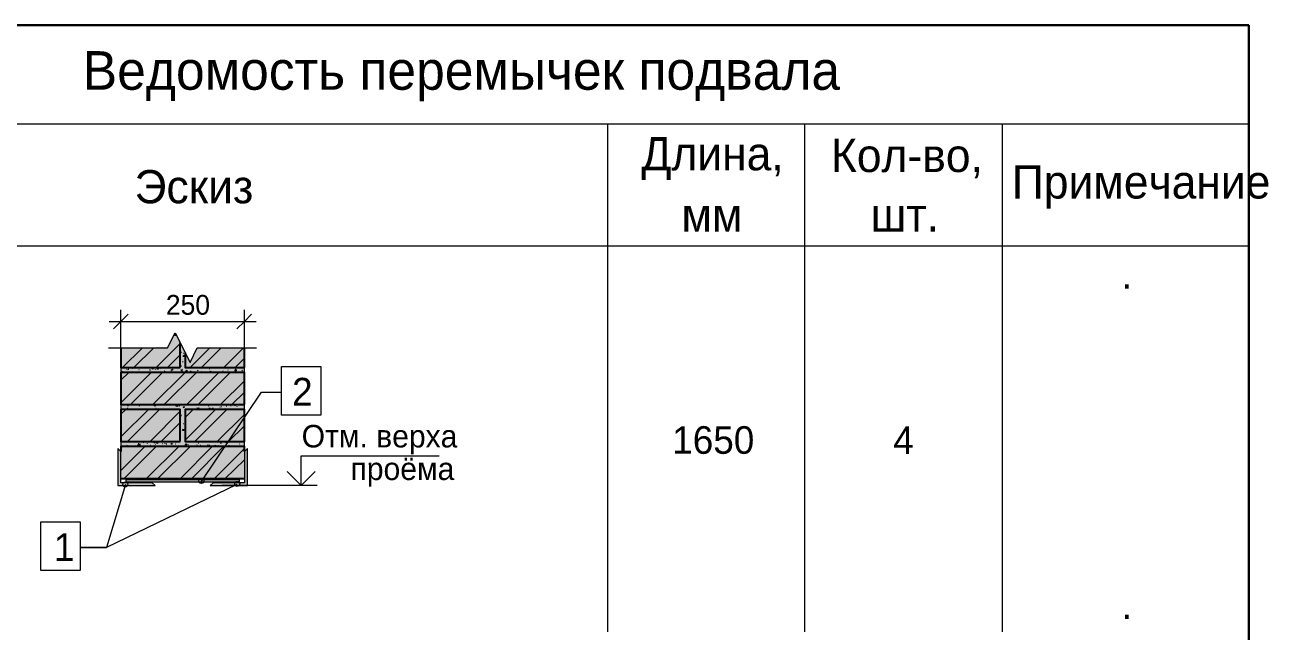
# Model space of a CAD drawing. Header units: millimetres. Extents: x -401725 to 250493, y 305116 to 802890.
# Drawn here: x -375133.31 to -375128.3, y 508965.71 to 508968.13 of the extents above; entities that cross this region are included whole.
import ezdxf

# ---------------------------------------------------------------- set-up
doc = ezdxf.new("R2010")
doc.units = ezdxf.units.MM
doc.layers.add('PDF _Геометрия', color=7, linetype='Continuous', true_color=0x1d1d1d)
doc.layers.add('PDF _Сплошная заливка', color=7, linetype='Continuous', true_color=0xffffff)
doc.layers.add('PDF _Текст', color=7, linetype='Continuous')

msp = doc.modelspace()

# ---------------------------------------------------------------- hatches: boundary and pattern name
at = {"layer": 'PDF _Сплошная заливка', "transparency": 33554559}
h = msp.add_hatch(color=256, dxfattribs=at)
h.paths.add_polyline_path([(-375132.4315714838, 508966.4681259126), (-375132.6682285205, 508966.4681259126), (-375132.6682285205, 508966.5947874252), (-375132.4315714838, 508966.5947874252), (-375132.4315714838, 508966.6147866114), (-375132.9248847433, 508966.6147866114), (-375132.9248847433, 508966.5947874252), (-375132.6882277067, 508966.5947874252), (-375132.6882277067, 508966.4681259126), (-375132.9248847433, 508966.4681259126), (-375132.9248847433, 508966.4481267264), (-375132.4315714838, 508966.4481267264)])
h.paths.add_polyline_path([(-375132.706560294, 508966.8981084159), (-375132.706560294, 508966.9014416136), (-375132.7082268929, 508966.9014416136), (-375132.7098934918, 508966.8981084159), (-375132.7115600906, 508966.8947752182), (-375132.7132266894, 508966.8931086193), (-375132.7032270964, 508966.8914420205), (-375132.7032270964, 508966.8947752182), (-375132.7048936952, 508966.8947752182), (-375132.7048936952, 508966.8981084159)])
h.paths.add_polyline_path([(-375132.4315714838, 508966.7631139091), (-375132.6682285205, 508966.7631139091), (-375132.6682285205, 508966.8247780665), (-375132.6698951193, 508966.8247780665), (-375132.6698951193, 508966.8281112642), (-375132.6715617182, 508966.8281112642), (-375132.6715617182, 508966.8314444619), (-375132.6732283171, 508966.8314444619), (-375132.6732283171, 508966.8347776596), (-375132.6748949159, 508966.8347776596), (-375132.6748949159, 508966.8381108573), (-375132.6765615147, 508966.8381108573), (-375132.6765615147, 508966.841444055), (-375132.6782281136, 508966.841444055), (-375132.6782281136, 508966.8447772527), (-375132.6798947125, 508966.8447772527), (-375132.6798947125, 508966.8481104504), (-375132.6815613113, 508966.8481104504), (-375132.6815613113, 508966.8514436481), (-375132.6832279101, 508966.8514436481), (-375132.6832279101, 508966.8547768458), (-375132.684894509, 508966.8547768458), (-375132.684894509, 508966.8581100435), (-375132.6865611079, 508966.8581100435), (-375132.6865611079, 508966.8614432412), (-375132.6882277067, 508966.8614432412), (-375132.6882277067, 508966.7631139091), (-375132.9248847433, 508966.7631139091), (-375132.9248847433, 508966.7431147228), (-375132.4315714838, 508966.7431147228)])
for points in [[(-375132.6882277067, 508966.8647764389), (-375132.6898943055, 508966.8647764389), (-375132.6898943055, 508966.8681096366), (-375132.6915609044, 508966.8681096366), (-375132.6915609044, 508966.8714428343), (-375132.6932275032, 508966.8714428343), (-375132.6932275032, 508966.874776032), (-375132.6948941021, 508966.874776032), (-375132.6948941021, 508966.8781092297), (-375132.6965607009, 508966.8781092297), (-375132.6965607009, 508966.8814424274), (-375132.6982272998, 508966.8814424274), (-375132.6982272998, 508966.8847756251), (-375132.6998938986, 508966.8847756251), (-375132.6998938986, 508966.8881088227), (-375132.7015604975, 508966.8881088227), (-375132.7015604975, 508966.8914420205), (-375132.7132266894, 508966.8914420205), (-375132.7148932883, 508966.8897754216), (-375132.7382256722, 508966.8431106538), (-375132.9248847433, 508966.841444055), (-375132.9248847433, 508966.7631139091), (-375132.6882277067, 508966.7631139091)], [(-375132.6665619217, 508966.8214448688), (-375132.6682285205, 508966.8214448688), (-375132.6682285205, 508966.7631139091), (-375132.4315714838, 508966.7631139091), (-375132.4315714838, 508966.841444055), (-375132.6198971539, 508966.841444055), (-375132.6215637527, 508966.8381108573), (-375132.6482293343, 508966.7847796941), (-375132.6482293343, 508966.7864462929), (-375132.6498959332, 508966.7864462929), (-375132.6498959332, 508966.7897794906), (-375132.651562532, 508966.7897794906), (-375132.651562532, 508966.7931126883), (-375132.6532291308, 508966.7931126883), (-375132.6532291308, 508966.796445886), (-375132.6548957297, 508966.796445886), (-375132.6548957297, 508966.7997790838), (-375132.6565623286, 508966.7997790838), (-375132.6565623286, 508966.8031122814), (-375132.6582289274, 508966.8031122814), (-375132.6582289274, 508966.8064454792), (-375132.6598955262, 508966.8064454792), (-375132.6598955262, 508966.8097786768), (-375132.6615621251, 508966.8097786768), (-375132.6615621251, 508966.8131118745), (-375132.6632287239, 508966.8131118745), (-375132.6632287239, 508966.8164450722), (-375132.6648953228, 508966.8164450722), (-375132.6648953228, 508966.8197782699)]]:
    msp.add_hatch(color=256, dxfattribs=at).paths.add_polyline_path(points)
h = msp.add_hatch(color=7, dxfattribs=at)
h.paths.add_polyline_path([(-375132.9248847433, 508966.4297941391), (-375132.9348843365, 508966.4397937322), (-375132.9365509353, 508966.4397937322), (-375132.9365509353, 508966.2914664345), (-375132.7882236377, 508966.2931330334), (-375132.7982232308, 508966.3031326265), (-375132.9248847433, 508966.3031326265)])
h.paths.add_polyline_path([(-375132.5682325895, 508966.2931330334), (-375132.4199052919, 508966.2914664345), (-375132.4199052919, 508966.4397937322), (-375132.4215718907, 508966.4397937322), (-375132.4232384895, 508966.4381271333), (-375132.4315714838, 508966.4297941391), (-375132.4315714838, 508966.3031326265), (-375132.5582329964, 508966.3031326265)])

# ---------------------------------------------------------------- linework, layer by layer
at = {"layer": 'PDF _Геометрия', "color": 7, "lineweight": 30}
for points in [[(-375128.424727917, 508968.1271174084), (-375134.9211302336, 508968.1271174084)], [(-375128.424727917, 508967.7337848211), (-375128.424727917, 508968.1271021496)], [(-375128.4247185921, 508967.7337983844), (-375128.4247185921, 508962.6321786615)]]:
    msp.add_lwpolyline(points, dxfattribs=at)
at = {"layer": 'PDF _Геометрия', "color": 7, "lineweight": 9}
for points in [[(-375134.9213942954, 508967.7337848211), (-375128.4249919787, 508967.7337848211)], [(-375130.9830609959, 508967.7337848211), (-375130.9830609959, 508967.2454713581)], [(-375130.1963945497, 508967.7337848211), (-375130.1963945497, 508967.2454713581)], [(-375129.4080610807, 508967.7337848211), (-375129.4080610807, 508967.2454713581)], [(-375128.424727917, 508967.245451013), (-375129.4080212383, 508967.245451013), (-375130.1963224943, 508967.245451013), (-375130.9829571514, 508967.245451013), (-375134.3294876419, 508967.245451013), (-375134.9211302336, 508967.245451013)], [(-375130.9830609959, 508967.245451013), (-375130.9830609959, 508965.7071802746)], [(-375130.1963945497, 508967.245451013), (-375130.1963945497, 508965.7071802746)], [(-375129.4080610807, 508967.245451013), (-375129.4080610807, 508965.7071802746)], [(-375132.9713943801, 508966.945451352), (-375132.384751585, 508966.945451352)], [(-375132.924727917, 508966.8087902464), (-375132.924727917, 508966.945451352), (-375132.924727917, 508966.9921161199)], [(-375132.4313943123, 508966.8087902464), (-375132.4313943123, 508966.945451352), (-375132.4313943123, 508966.9921161199)], [(-375132.973060979, 508966.8404505383), (-375132.7380705412, 508966.8404505383), (-375132.7080717619, 508966.9004480969), (-375132.6480742033, 508966.7821195785), (-375132.6197420228, 508966.8404505383)], [(-375132.6880607077, 508966.8604514199), (-375132.6880607077, 508966.7621220878), (-375132.9247177444, 508966.7621220878), (-375132.9247177444, 508966.7421229015), (-375132.4314044848, 508966.7421229015), (-375132.4314044848, 508966.7621220878), (-375132.6680615215, 508966.7621220878), (-375132.6680615215, 508966.8204530475)], [(-375132.713060962, 508966.8904501992), (-375132.703061369, 508966.8904501992)], [(-375132.6863941089, 508966.8421171371), (-375132.68472751, 508966.8421171371)], [(-375132.6830609112, 508966.8221179509), (-375132.6813943123, 508966.8221179509)], [(-375132.6830609112, 508966.7954506739), (-375132.6830609112, 508966.7954506739)], [(-375132.6763945158, 508966.8187847532), (-375132.674727917, 508966.8187847532)], [(-375132.6713947192, 508966.8054519624), (-375132.6763945158, 508966.8054519624), (-375132.6730613181, 508966.810451759)], [(-375132.6713942954, 508966.8054519624), (-375132.6730608942, 508966.810451759)], [(-375132.6197276118, 508966.8404505383), (-375132.3830705751, 508966.8404505383)], [(-375132.9213942954, 508966.7471176118), (-375132.9197276965, 508966.745451013)], [(-375132.9013942615, 508966.7554506061), (-375132.8997276626, 508966.7537840072)], [(-375132.8947274422, 508966.7554506061), (-375132.8930608433, 508966.7554506061)], [(-375132.8797276287, 508966.7587838038), (-375132.8780610298, 508966.7587838038)], [(-375132.8780610298, 508966.745451013), (-375132.876394431, 508966.7437844141)], [(-375132.8530607756, 508966.7537840072), (-375132.8513941767, 508966.7537840072)], [(-375132.848060979, 508966.7471176118), (-375132.848060979, 508966.7471176118)], [(-375132.8330611655, 508966.760452098), (-375132.838060962, 508966.760452098), (-375132.8363943632, 508966.7621186969)], [(-375132.8347277644, 508966.745451013), (-375132.8347277644, 508966.745451013)], [(-375132.8347277644, 508966.7437844141), (-375132.8347277644, 508966.7421178153)], [(-375132.8330607417, 508966.760452098), (-375132.8330607417, 508966.7621186969)], [(-375132.80972751, 508966.7521174084), (-375132.8080609112, 508966.7521174084), (-375132.8063943123, 508966.7521174084)], [(-375132.7963947192, 508966.7554506061), (-375132.799727917, 508966.7587838038), (-375132.7947281204, 508966.7604504026)], [(-375132.7963942954, 508966.7554506061), (-375132.7947276965, 508966.7604504026)], [(-375132.7880608772, 508966.7537840072), (-375132.7880608772, 508966.7521174084)], [(-375132.7747280865, 508966.7554506061), (-375132.779727883, 508966.7554506061), (-375132.7763946853, 508966.7604504026)], [(-375132.779727883, 508966.7437844141), (-375132.7780612842, 508966.7437844141)], [(-375132.7747276626, 508966.7554506061), (-375132.7763942615, 508966.7604504026)], [(-375132.7680608433, 508966.757117205), (-375132.7663942445, 508966.7587838038)], [(-375132.7663942445, 508966.7504508095), (-375132.7663942445, 508966.7504508095)], [(-375132.7497274083, 508966.7471176118), (-375132.7480608094, 508966.7487842107)], [(-375132.741394414, 508966.7621170015), (-375132.741394414, 508966.7604504026)], [(-375132.7247275778, 508966.7487842107), (-375132.723060979, 508966.7487842107)], [(-375132.6980611485, 508966.7537840072), (-375132.6980611485, 508966.7537840072)], [(-375132.6863941089, 508966.7421178153), (-375132.68472751, 508966.7437844141)], [(-375132.68472751, 508966.7687850923), (-375132.6830609112, 508966.7687850923)], [(-375132.6813943123, 508966.7471176118), (-375132.6797277135, 508966.745451013)], [(-375132.6780611146, 508966.7854510808), (-375132.6763945158, 508966.7854510808)], [(-375132.6780611146, 508966.757117205), (-375132.6780611146, 508966.757117205)], [(-375132.6480610638, 508966.760452098), (-375132.6463944649, 508966.760452098)], [(-375132.6447274422, 508966.7471176118), (-375132.6447274422, 508966.7487842107)], [(-375132.6380610468, 508966.745451013), (-375132.6380610468, 508966.7437844141)], [(-375132.6180610129, 508966.7504508095), (-375132.616394414, 508966.7487842107)], [(-375132.6063943971, 508966.7421178153), (-375132.6047277983, 508966.745451013)], [(-375132.6030607756, 508966.7421178153), (-375132.6047273744, 508966.745451013)], [(-375132.6030607756, 508966.7537840072), (-375132.6030607756, 508966.7537840072)], [(-375132.5963943801, 508966.7437844141), (-375132.5947277813, 508966.7421178153)], [(-375132.5713945497, 508966.757117205), (-375132.5697279508, 508966.757117205)], [(-375132.5663947531, 508966.7437844141), (-375132.5697279508, 508966.745451013), (-375132.5647281543, 508966.7471176118)], [(-375132.5680609281, 508966.7421178153), (-375132.5680609281, 508966.7437844141)], [(-375132.5663943293, 508966.7437844141), (-375132.5647277304, 508966.7471176118)], [(-375132.5630607077, 508966.7587838038), (-375132.5613941089, 508966.7604504026)], [(-375132.5513945158, 508966.7621170015), (-375132.5480613181, 508966.7621170015)], [(-375132.5480613181, 508966.7621170015), (-375132.5480613181, 508966.7621170015)], [(-375132.5180608433, 508966.7487842107), (-375132.5163942445, 508966.7487842107)], [(-375132.4980608094, 508966.7521174084), (-375132.4963942106, 508966.7521174084)], [(-375132.4813943971, 508966.7437844141), (-375132.4813943971, 508966.7437844141)], [(-375132.4630613859, 508966.7487842107), (-375132.4697277813, 508966.7487842107), (-375132.4647279847, 508966.7554506061)], [(-375132.4680611824, 508966.7554506061), (-375132.4663945836, 508966.7554506061)], [(-375132.463060962, 508966.7487842107), (-375132.4647275609, 508966.7554506061)], [(-375132.4413943293, 508966.7487842107), (-375132.4397277304, 508966.7504508095)], [(-375132.6030607756, 508966.3071168659), (-375132.3630705412, 508966.6637690197)], [(-375132.3630612164, 508966.6637842785), (-375132.2830644716, 508966.6637842785)], [(-375132.916394075, 508966.5937854314), (-375132.9147274761, 508966.5954520302), (-375132.9147274761, 508966.5937854314)], [(-375132.9030612842, 508966.6137846176), (-375132.9013946853, 508966.6137846176)], [(-375132.9013942615, 508966.6137846176), (-375132.9013942615, 508966.6137846176)], [(-375132.8980610638, 508966.6004518268), (-375132.8963944649, 508966.5987852279)], [(-375132.8947274422, 508966.6071182222), (-375132.8947274422, 508966.6087848211)], [(-375132.8530607756, 508966.6137846176), (-375132.8530607756, 508966.6137846176)], [(-375132.8513941767, 508966.6087848211), (-375132.8497275778, 508966.6071182222)], [(-375132.8047277135, 508966.5971186291), (-375132.8030611146, 508966.5971186291)], [(-375132.7847276796, 508966.5987835325), (-375132.7830610807, 508966.5987835325)], [(-375132.7730610638, 508966.5971186291), (-375132.7713944649, 508966.5987852279)], [(-375132.7530610298, 508966.6037850245), (-375132.7530610298, 508966.6037850245)], [(-375132.7313943971, 508966.6037850245), (-375132.7313943971, 508966.6037850245)], [(-375132.7030609451, 508966.6104514199), (-375132.7013943463, 508966.6104514199)], [(-375132.6913943293, 508966.6087848211), (-375132.6897277304, 508966.6104514199)], [(-375132.6830609112, 508966.6121180187), (-375132.6813943123, 508966.6121180187)], [(-375132.6497276626, 508966.6137846176), (-375132.6497276626, 508966.6137846176)], [(-375132.6213942106, 508966.6004518268), (-375132.6197276118, 508966.6004518268)], [(-375132.6180610129, 508966.5937854314), (-375132.6130612164, 508966.6004518268), (-375132.6130612164, 508966.5937854314)], [(-375132.5747277474, 508966.6087848211), (-375132.5730611485, 508966.6071182222)], [(-375132.5730611485, 508966.5987835325), (-375132.5713945497, 508966.5987835325)], [(-375132.5680609281, 508966.5987835325), (-375132.5680609281, 508966.6004501313)], [(-375132.5580609112, 508966.5954520302), (-375132.5613941089, 508966.5971186291), (-375132.5563943123, 508966.6004518268)], [(-375132.5580609112, 508966.5954503348), (-375132.5563943123, 508966.6004501313)], [(-375132.5280612842, 508966.6037850245), (-375132.5263946853, 508966.6054516233)], [(-375132.5230610638, 508966.6054516233), (-375132.5213944649, 508966.6054516233)], [(-375132.5080612503, 508966.5987835325), (-375132.5080612503, 508966.5987835325)], [(-375132.5030610298, 508966.6071182222), (-375132.501394431, 508966.6071182222)], [(-375132.4863946175, 508966.6104514199), (-375132.4847280186, 508966.6104514199)], [(-375132.473060979, 508966.6137846176), (-375132.4713943801, 508966.6137846176)], [(-375132.4663945836, 508966.6137846176), (-375132.4663945836, 508966.6104514199), (-375132.4713943801, 508966.6104514199), (-375132.4680611824, 508966.6137846176)], [(-375132.4713943801, 508966.6121180187), (-375132.4713943801, 508966.6121180187)], [(-375132.4613943632, 508966.6071182222), (-375132.4613943632, 508966.6054516233)], [(-375132.6880607077, 508966.5721179509), (-375132.6863941089, 508966.5754511486), (-375132.68472751, 508966.570451352), (-375132.6880607077, 508966.570451352)], [(-375132.68472751, 508966.570451352), (-375132.6830609112, 508966.570451352)], [(-375132.6730613181, 508966.5854507417), (-375132.6730613181, 508966.5854507417)], [(-375132.6880607077, 508966.5137852958), (-375132.6880607077, 508966.5204516912)], [(-375132.6880607077, 508966.5137852958), (-375132.6880607077, 508966.5137852958)], [(-375132.6863941089, 508966.4971176118), (-375132.68472751, 508966.4971176118)], [(-375132.674727917, 508966.5387842785), (-375132.6730613181, 508966.5387842785)], [(-375132.9197276965, 508966.4671171371), (-375132.9180610977, 508966.4654505383)], [(-375132.9013942615, 508966.4521177475), (-375132.8997276626, 508966.4504511486)], [(-375132.9013942615, 508966.4471179509), (-375132.8997276626, 508966.4487845498)], [(-375132.8947274422, 508966.4671171371), (-375132.8930608433, 508966.4654505383), (-375132.8930608433, 508966.4671171371)], [(-375132.8780610298, 508966.4654505383), (-375132.876394431, 508966.4637839394)], [(-375132.8597275948, 508966.4537843463), (-375132.8580609959, 508966.4537843463)], [(-375132.8547273744, 508966.4587841429), (-375132.8530607756, 508966.4587841429)], [(-375132.8347281882, 508966.4654505383), (-375132.8397279847, 508966.4654505383), (-375132.8380613859, 508966.4671171371)], [(-375132.8347277644, 508966.4654505383), (-375132.8347277644, 508966.4671171371)], [(-375132.8347277644, 508966.4637839394), (-375132.8330611655, 508966.4621173406)], [(-375132.8180609281, 508966.4587841429), (-375132.8180609281, 508966.4604507417)], [(-375132.8080609112, 508966.4671171371), (-375132.8063943123, 508966.4671171371)], [(-375132.8080609112, 508966.4521177475), (-375132.8063943123, 508966.4521177475)], [(-375132.791394075, 508966.4621173406), (-375132.791394075, 508966.4604507417)], [(-375132.7897274761, 508966.4504511486), (-375132.7880608772, 508966.4487845498)], [(-375132.7880608772, 508966.4554509452), (-375132.7863942784, 508966.4554509452)], [(-375132.7780612842, 508966.4604507417), (-375132.7813944819, 508966.4604507417), (-375132.7780612842, 508966.4654505383)], [(-375132.7780612842, 508966.4637839394), (-375132.7763946853, 508966.4654505383)], [(-375132.7763942615, 508966.4604507417), (-375132.7780608603, 508966.4654505383)], [(-375132.7580612503, 508966.4587841429), (-375132.7563946514, 508966.4587841429)], [(-375132.7497274083, 508966.4604507417), (-375132.7480608094, 508966.4587841429)], [(-375132.7430610129, 508966.457117544), (-375132.741394414, 508966.457117544)], [(-375132.7080607417, 508966.4654505383), (-375132.7063941428, 508966.4654505383)], [(-375132.7063941428, 508966.457117544), (-375132.7047275439, 508966.457117544)], [(-375132.6963945497, 508966.4654505383), (-375132.6947279508, 508966.4654505383)], [(-375132.6963945497, 508966.4487845498), (-375132.6947279508, 508966.4504511486)], [(-375132.6880607077, 508966.4687854314), (-375132.6863941089, 508966.4687854314)], [(-375132.6730613181, 508966.4871180187), (-375132.6730613181, 508966.4871180187)], [(-375132.6630613011, 508966.4537843463), (-375132.6680610977, 508966.4554509452), (-375132.6613947023, 508966.457117544)], [(-375132.6630613011, 508966.4504511486), (-375132.6680610977, 508966.4504511486), (-375132.6630613011, 508966.4554509452)], [(-375132.6630608772, 508966.4537843463), (-375132.6613942784, 508966.457117544)], [(-375132.6630608772, 508966.4504511486), (-375132.6630608772, 508966.4554509452)], [(-375132.6630608772, 508966.4554509452), (-375132.6630608772, 508966.4554509452)], [(-375132.6563944819, 508966.4537843463), (-375132.654727883, 508966.4554509452)], [(-375132.6280610298, 508966.4471179509), (-375132.626394431, 508966.4471179509)], [(-375132.6213942106, 508966.4537843463), (-375132.6197276118, 508966.4537843463)], [(-375132.6147278152, 508966.4604507417), (-375132.6130612164, 508966.4604507417)], [(-375132.6080609959, 508966.4471179509), (-375132.6063943971, 508966.4504511486), (-375132.6080609959, 508966.4504511486)], [(-375132.6047273744, 508966.4471179509), (-375132.6063939732, 508966.4504511486)], [(-375132.5780609451, 508966.4537843463), (-375132.5763943463, 508966.4537843463)], [(-375132.5780609451, 508966.4521177475), (-375132.5763943463, 508966.4521177475)], [(-375132.5730611485, 508966.4654505383), (-375132.5730611485, 508966.4671171371)], [(-375132.5713945497, 508966.4537843463), (-375132.5713945497, 508966.4521177475)], [(-375132.5363942784, 508966.4504511486), (-375132.5347276796, 508966.4504511486)], [(-375132.5263942615, 508966.4604507417), (-375132.5247276626, 508966.4604507417), (-375132.5247276626, 508966.4621173406)], [(-375132.5063946514, 508966.4637839394), (-375132.5047280525, 508966.4637839394)], [(-375132.4930610129, 508966.4504511486), (-375132.491394414, 508966.4504511486)], [(-375132.4930610129, 508966.4487845498), (-375132.491394414, 508966.4487845498)], [(-375132.4513943463, 508966.4554509452), (-375132.4497277474, 508966.457117544)], [(-375132.4497277474, 508966.4471179509), (-375132.4497277474, 508966.4471179509)], [(-375132.2047275439, 508966.4087844819), (-375131.6547499235, 508966.4087844819)], [(-375132.2047275439, 508966.2904508773), (-375132.2047275439, 508966.4087793957)], [(-375132.1497297819, 508966.3471152383), (-375132.2047275439, 508966.2904508773), (-375132.2613919048, 508966.3471152383)], [(-375132.9063944819, 508966.2954506739), (-375132.9813914301, 508966.0437942476)], [(-375132.4613943632, 508966.2954506739), (-375132.9813732043, 508966.0437942476)], [(-375132.1413942445, 508966.2904508773), (-375132.5197121834, 508966.2904508773)]]:
    msp.add_lwpolyline(points, dxfattribs=at)
at = {"layer": 'PDF _Геометрия', "color": 7, "lineweight": 18}
for points in [[(-375132.8947291377, 508966.9737835325), (-375132.924727917, 508966.945451352), (-375132.9530600974, 508966.9154525727)], [(-375132.4030621319, 508966.9737835325), (-375132.4313943123, 508966.945451352), (-375132.4613930916, 508966.9154525727)], [(-375132.4313943123, 508966.3187847532), (-375132.9247075719, 508966.3187847532)]]:
    msp.add_lwpolyline(points, dxfattribs=at)
at = {"layer": 'PDF _Геометрия', "color": 250, "lineweight": 9, "true_color": 0x3b3b3b}
for points in [[(-375132.7830610807, 508966.7621170015), (-375132.6880649463, 508966.8571131359)], [(-375132.9180610977, 508966.7621170015), (-375132.8380643529, 508966.8404471474)], [(-375132.8730608094, 508966.7621170015), (-375132.7930640646, 508966.8404471474)], [(-375132.7380612164, 508966.7621170015), (-375132.6880632509, 508966.812114967)], [(-375132.6480610638, 508966.7621170015), (-375132.5697309178, 508966.8404471474)], [(-375132.6030607756, 508966.7621170015), (-375132.5247306296, 508966.8404471474)], [(-375132.5130610468, 508966.7621170015), (-375132.4347309009, 508966.8404471474)], [(-375132.4680611824, 508966.7621170015), (-375132.4313960078, 508966.7987821762)], [(-375132.924727917, 508966.7104507417), (-375132.8930625388, 508966.7421161199)], [(-375132.924727917, 508966.620451013), (-375132.8030662009, 508966.742112729)], [(-375132.8863944479, 508966.6137846176), (-375132.7580663365, 508966.742112729)], [(-375132.7963942954, 508966.6137846176), (-375132.6680661839, 508966.742112729)], [(-375132.751394431, 508966.6137846176), (-375132.6230663196, 508966.742112729)], [(-375132.6613942784, 508966.6137846176), (-375132.533066167, 508966.742112729)], [(-375132.616394414, 508966.6137846176), (-375132.4880663026, 508966.742112729)], [(-375132.5263942615, 508966.6137846176), (-375132.431398127, 508966.708780752)], [(-375132.4813943971, 508966.6137846176), (-375132.4313964316, 508966.6637825831)], [(-375132.924727917, 508966.5754511486), (-375132.9047287307, 508966.593783736)], [(-375132.924727917, 508966.4854514199), (-375132.8147323928, 508966.5937803451)], [(-375132.8980610638, 508966.4671171371), (-375132.7697329524, 508966.5937786497)], [(-375132.6680610977, 508966.5621183578), (-375132.6363957195, 508966.593783736)], [(-375132.6680610977, 508966.4721186291), (-375132.5463993817, 508966.5937803451)], [(-375132.6297276287, 508966.4671171371), (-375132.5013995173, 508966.5937786497)], [(-375132.8080609112, 508966.4671171371), (-375132.688065794, 508966.5871122543)], [(-375132.5397274761, 508966.4671171371), (-375132.4313985509, 508966.5737794635)], [(-375132.7630610468, 508966.4671171371), (-375132.6880640986, 508966.5421140853)], [(-375132.4947276118, 508966.4671171371), (-375132.4313968554, 508966.5287812946)], [(-375132.924727917, 508966.4404515555), (-375132.9180615215, 508966.4471179509)], [(-375132.924727917, 508966.3504518268), (-375132.8280651837, 508966.4471145601)], [(-375132.9113942784, 508966.3187847532), (-375132.783066167, 508966.4471128646)], [(-375132.8213945497, 508966.3187847532), (-375132.6930664383, 508966.4471128646)], [(-375132.7763942615, 508966.3187847532), (-375132.64806615, 508966.4471128646)], [(-375132.6863941089, 508966.3187847532), (-375132.5597325963, 508966.4471128646)], [(-375132.6413942445, 508966.3187847532), (-375132.5147327319, 508966.4471128646)], [(-375132.5513945158, 508966.3187847532), (-375132.4313993986, 508966.4387798704)], [(-375132.5080612503, 508966.3187847532), (-375132.4313977032, 508966.3937817015)]]:
    msp.add_lwpolyline(points, dxfattribs=at)
at = {"layer": 'PDF _Геометрия', "color": 7, "lineweight": 25}
for points in [[(-375132.7030609451, 508966.8904501992), (-375132.7130605382, 508966.8904501992)], [(-375132.6880607077, 508966.7621170015), (-375132.6880607077, 508966.8604463337)], [(-375132.924727917, 508966.8404505383), (-375132.924727917, 508966.7621203923), (-375132.6880708802, 508966.7621203923)], [(-375132.6680610977, 508966.820451352), (-375132.6680610977, 508966.7621203923), (-375132.431404061, 508966.7621203923)], [(-375132.4313943123, 508966.7621170015), (-375132.4313943123, 508966.8404471474)], [(-375132.4313943123, 508966.4271187647), (-375132.4313943123, 508966.4471179509), (-375132.9247075719, 508966.4471179509), (-375132.9247075719, 508966.4271187647)], [(-375132.924727917, 508966.3187847532), (-375132.4314146574, 508966.3187847532)]]:
    msp.add_lwpolyline(points, dxfattribs=at)
at = {"layer": 'PDF _Геометрия', "color": 7, "lineweight": 9}
for points in [[(-375132.7180611824, 508966.7554506061), (-375132.7180611824, 508966.7504508095), (-375132.723060979, 508966.7504508095)], [(-375132.6797277135, 508966.7537840072), (-375132.6813943123, 508966.7487842107), (-375132.68472751, 508966.7521174084)], [(-375132.6613942784, 508966.7504508095), (-375132.6613942784, 508966.745451013), (-375132.6647274761, 508966.745451013)], [(-375132.2830610807, 508966.7654501992), (-375132.1264007888, 508966.7654501992), (-375132.1264007888, 508966.5721247326), (-375132.2830610807, 508966.5721247326)], [(-375132.4313943123, 508966.6137846176), (-375132.9247075719, 508966.6137846176), (-375132.9247075719, 508966.5937854314), (-375132.6880505352, 508966.5937854314), (-375132.6880505352, 508966.4671239188), (-375132.9247075719, 508966.4671239188), (-375132.9247075719, 508966.4471247326), (-375132.4313943123, 508966.4471247326), (-375132.4313943123, 508966.4671239188), (-375132.668051349, 508966.4671239188), (-375132.668051349, 508966.5937854314), (-375132.4313943123, 508966.5937854314)], [(-375132.7863942784, 508966.6121180187), (-375132.7880608772, 508966.6071182222), (-375132.791394075, 508966.6104514199)], [(-375132.6980611485, 508966.6054516233), (-375132.7047275439, 508966.6071182222), (-375132.6980611485, 508966.6137846176)], [(-375132.6713947192, 508966.6054516233), (-375132.6730613181, 508966.6004518268), (-375132.6763945158, 508966.6037850245)], [(-375132.674727917, 508966.5154518946), (-375132.6730613181, 508966.510452098), (-375132.6780611146, 508966.510452098)], [(-375132.848060979, 508966.4504511486), (-375132.8547273744, 508966.4504511486), (-375132.848060979, 508966.457117544)], [(-375132.7763946853, 508966.4637839394), (-375132.7780612842, 508966.4587841429), (-375132.7830610807, 508966.4621173406)], [(-375132.7213943801, 508966.4604507417), (-375132.7197277813, 508966.4554509452), (-375132.7247275778, 508966.4554509452)], [(-375132.5463947192, 508966.4521177475), (-375132.5480613181, 508966.4471179509), (-375132.5530611146, 508966.4487845498)], [(-375132.9363941089, 508966.2904508773), (-375132.7880668112, 508966.2904508773), (-375132.7997330032, 508966.3021170693), (-375132.924727917, 508966.3021170693), (-375132.924727917, 508966.4271119831), (-375132.9363941089, 508966.438778175)], [(-375132.4197276965, 508966.2904508773), (-375132.4197276965, 508966.438778175), (-375132.4313938885, 508966.4271119831), (-375132.4313938885, 508966.3021170693), (-375132.5563888022, 508966.3021170693), (-375132.5680549942, 508966.2904508773)], [(-375132.904727883, 508966.3054519624), (-375132.4514129959, 508966.3054519624), (-375132.4514129959, 508966.3137849567), (-375132.904727883, 508966.3137849567)], [(-375133.2430610129, 508966.1454516912), (-375133.086400721, 508966.1454516912), (-375133.086400721, 508965.9521262246), (-375133.2430610129, 508965.9521262246)], [(-375133.0863901246, 508966.0437840751), (-375132.9813943971, 508966.0437840751)]]:
    msp.add_lwpolyline(points, close=True, dxfattribs=at)
at = {"layer": 'PDF _Геометрия', "color": 7, "lineweight": 25}
for points in [[(-375132.4313943123, 508966.6137846176), (-375132.4313943123, 508966.742112729), (-375132.9247075719, 508966.742112729), (-375132.9247075719, 508966.6137846176)], [(-375132.6880607077, 508966.4671171371), (-375132.6880607077, 508966.5937786497), (-375132.9247177444, 508966.5937786497), (-375132.9247177444, 508966.4671171371)], [(-375132.4313943123, 508966.4671171371), (-375132.4313943123, 508966.5937786497), (-375132.668051349, 508966.5937786497), (-375132.668051349, 508966.4671171371)]]:
    msp.add_lwpolyline(points, close=True, dxfattribs=at)
at = {"layer": 'PDF _Геометрия', "color": 7, "lineweight": 5}
for points in [[(-375132.9163932272, 508966.2954506739), (-375132.9163932272, 508966.3021170693), (-375132.9130600296, 508966.305450267), (-375132.9063936342, 508966.305450267)], [(-375132.9063936342, 508966.2854510808), (-375132.9130600296, 508966.2854510808), (-375132.9163932272, 508966.2904508773), (-375132.9163932272, 508966.2954506739)], [(-375132.9063936342, 508966.305450267), (-375132.9013938376, 508966.305450267), (-375132.8963940411, 508966.3021170693), (-375132.8963940411, 508966.2954506739)], [(-375132.8963940411, 508966.2954506739), (-375132.8963940411, 508966.2904508773), (-375132.9013938376, 508966.2854510808), (-375132.9063936342, 508966.2854510808)], [(-375132.6130603686, 508966.3087851601), (-375132.6130603686, 508966.3154515555), (-375132.609727171, 508966.3187847532), (-375132.6030607756, 508966.3187847532)], [(-375132.6030607756, 508966.2987855671), (-375132.609727171, 508966.2987855671), (-375132.6130603686, 508966.3037853636), (-375132.6130603686, 508966.3087851601)], [(-375132.6030607756, 508966.3187847532), (-375132.598060979, 508966.3187847532), (-375132.5930611824, 508966.3154515555), (-375132.5930611824, 508966.3087851601)], [(-375132.5930611824, 508966.3087851601), (-375132.5930611824, 508966.3037853636), (-375132.598060979, 508966.2987855671), (-375132.6030607756, 508966.2987855671)], [(-375132.4697269336, 508966.2971172727), (-375132.4697269336, 508966.3037836681), (-375132.4663937359, 508966.3071168659), (-375132.4597273405, 508966.3071168659)], [(-375132.4597273405, 508966.2871176797), (-375132.4663937359, 508966.2871176797), (-375132.4697269336, 508966.2921174762), (-375132.4697269336, 508966.2971172727)], [(-375132.4597273405, 508966.3071168659), (-375132.4547275439, 508966.3071168659), (-375132.4497277474, 508966.3037836681), (-375132.4497277474, 508966.2971172727)], [(-375132.4497277474, 508966.2971172727), (-375132.4497277474, 508966.2921174762), (-375132.4547275439, 508966.2871176797), (-375132.4597273405, 508966.2871176797)]]:
    msp.add_open_spline(points, degree=3, dxfattribs=at)
at = {"layer": 'PDF _Геометрия', "color": 7, "lineweight": 9}
for points in [[(-375132.9163932272, 508966.2954506739), (-375132.9163932272, 508966.3021170693), (-375132.9130600296, 508966.305450267), (-375132.9063936342, 508966.305450267)], [(-375132.9063936342, 508966.2854510808), (-375132.9130600296, 508966.2854510808), (-375132.9163932272, 508966.2904508773), (-375132.9163932272, 508966.2954506739)], [(-375132.9063936342, 508966.305450267), (-375132.9013938376, 508966.305450267), (-375132.8963940411, 508966.3021170693), (-375132.8963940411, 508966.2954506739)], [(-375132.8963940411, 508966.2954506739), (-375132.8963940411, 508966.2904508773), (-375132.9013938376, 508966.2854510808), (-375132.9063936342, 508966.2854510808)], [(-375132.6130603686, 508966.3087851601), (-375132.6130603686, 508966.3154515555), (-375132.609727171, 508966.3187847532), (-375132.6030607756, 508966.3187847532)], [(-375132.6030607756, 508966.2987855671), (-375132.609727171, 508966.2987855671), (-375132.6130603686, 508966.3037853636), (-375132.6130603686, 508966.3087851601)], [(-375132.6030607756, 508966.3187847532), (-375132.598060979, 508966.3187847532), (-375132.5930611824, 508966.3154515555), (-375132.5930611824, 508966.3087851601)], [(-375132.5930611824, 508966.3087851601), (-375132.5930611824, 508966.3037853636), (-375132.598060979, 508966.2987855671), (-375132.6030607756, 508966.2987855671)], [(-375132.4697269336, 508966.2971172727), (-375132.4697269336, 508966.3037836681), (-375132.4663937359, 508966.3071168659), (-375132.4597273405, 508966.3071168659)], [(-375132.4597273405, 508966.2871176797), (-375132.4663937359, 508966.2871176797), (-375132.4697269336, 508966.2921174762), (-375132.4697269336, 508966.2971172727)], [(-375132.4597273405, 508966.3071168659), (-375132.4547275439, 508966.3071168659), (-375132.4497277474, 508966.3037836681), (-375132.4497277474, 508966.2971172727)], [(-375132.4497277474, 508966.2971172727), (-375132.4497277474, 508966.2921174762), (-375132.4547275439, 508966.2871176797), (-375132.4597273405, 508966.2871176797)]]:
    msp.add_open_spline(points, degree=3, dxfattribs=at)
at = {"layer": 'PDF _Сплошная заливка', "lineweight": 5, "transparency": 33554559}
for points in [[(-375132.9248847433, 508966.7431147228), (-375132.9248847433, 508966.6147866114), (-375132.4315714838, 508966.7431147228), (-375132.4315714838, 508966.6147866114)], [(-375132.9248847433, 508966.5947874252), (-375132.9248847433, 508966.4681259126), (-375132.6882277067, 508966.5947874252), (-375132.6882277067, 508966.4681259126)], [(-375132.6682285205, 508966.5947874252), (-375132.6682285205, 508966.4681259126), (-375132.4315714838, 508966.5947874252), (-375132.4315714838, 508966.4681259126)], [(-375132.9248847433, 508966.4481267264), (-375132.9248847433, 508966.319798615), (-375132.4315714838, 508966.4481267264), (-375132.4315714838, 508966.319798615)]]:
    msp.add_solid(points, dxfattribs=at)
at = {"layer": 'PDF _Сплошная заливка', "color": 7, "lineweight": 5, "transparency": 33554559}
msp.add_solid([(-375132.9048855572, 508966.3147988184), (-375132.9048855572, 508966.3064658242), (-375132.45157067, 508966.3147988184), (-375132.45157067, 508966.3064658242)], dxfattribs=at)

# ---------------------------------------------------------------- texts
at = {"layer": 'PDF _Текст', "attachment_point": 4, "style": ''}
for s, insert, char_height in [('Ведомость перемычек подвала', (-375133.0763956178, 508967.9230319524), 0.1539211976859305), ('Длина,', (-375130.8480622505, 508967.5950620834), 0.132496310191022), ('Кол-во,', (-375130.0913958552, 508967.5950620834), 0.132496310191022), ('Эскиз', (-375132.8697288833, 508967.4817282754), 0.132496310191022), ('Примечание', (-375129.3697293072, 508967.4817299708), 0.132496310191022), ('мм', (-375130.6880624031, 508967.3700627616), 0.132496310191022), ('шт.', (-375129.9330626066, 508967.3700627616), 0.132496310191022), ('250', (-375132.7447288833, 508967.0109564858), 0.07890921230945322), ('.', (-375128.9313968554, 508967.1316492687), 0.1100871794753604), ('2', (-375132.2413956856, 508966.6650939912), 0.1103358192162381), ('Отм. верха', (-375132.2030622166, 508966.4741463526), 0.08970615412626001), ('1650', (-375130.7247305448, 508966.4716489975), 0.1100871794753604), ('4', (-375129.8430471952, 508966.4716489975), 0.1100871794753604), ('проёма', (-375132.0080625218, 508966.344146556), 0.08970615412626001), ('1', (-375133.1913956009, 508966.0450937878), 0.1103358192162381), ('.', (-375128.9313968554, 508965.8133144773), 0.1100871794753604)]:
    msp.add_mtext(s, dxfattribs=dict(at, insert=insert, char_height=char_height))

doc.saveas('drawing.dxf')
